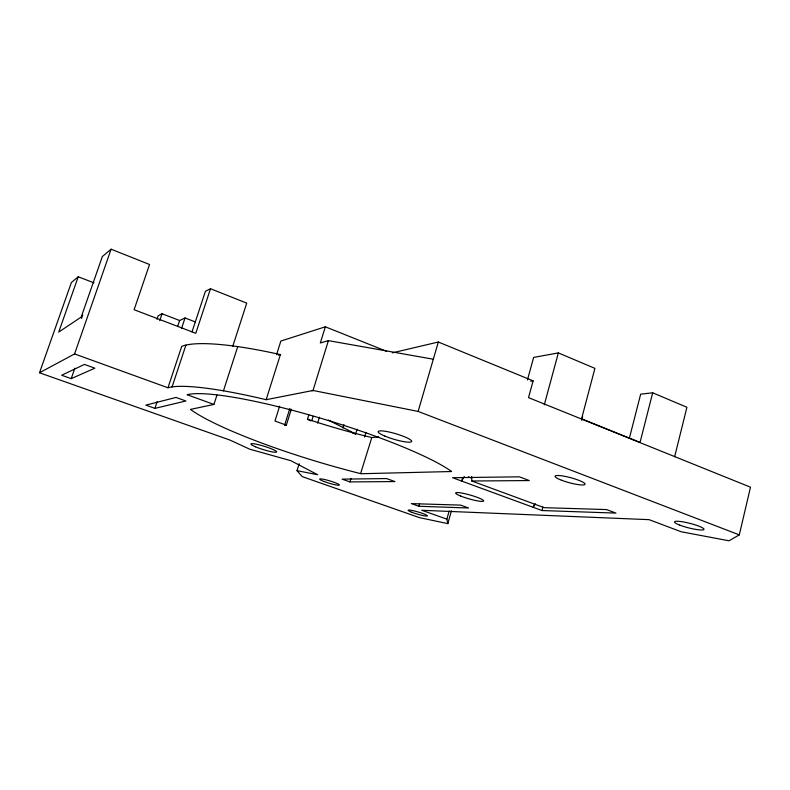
<?xml version="1.0" encoding="UTF-8"?>
<svg xmlns="http://www.w3.org/2000/svg" width="790" height="790" viewBox="0 0 790 790"><rect width="100%" height="100%" fill="white"/><g stroke="black" fill="none" stroke-linecap="round" stroke-linejoin="round"><path stroke-width="1.19" d="M299.173 463.641L297.02 470.672L302.205 476.617L419.51 517.648L447.831 523.622L446.863 519.129L421.781 510.281L649.123 519.662L681.138 531.749L729.032 540.794L739.292 534.879L750.5 487.193L528.52 397.637L533.122 380.859L438.322 342.011L392.353 352.853M674.63 456.788L686.915 407.275L652.678 392.798L640.67 394.151L629.363 438.292M652.678 392.798L640.058 442.42L581.568 418.819L594.91 368.367L558.362 352.903L533.635 357.416L527.434 379.99M581.707 420.369L582.645 416.824M471.729 476.548L471.768 481.001L529.31 480.567L519.356 476.824L452.492 477.703L541.989 510.538L542.937 506.992M533.921 504.968L533.28 507.338L535.383 503.763M544.27 404.895L558.362 352.903M446.863 519.129L449.135 511.031M447.831 523.622L451.436 510.784M462.673 477.555L461.686 481.071L464.283 476.469M418.858 506.271L468.589 507.99L460.58 505.116L411.353 503.615L418.858 506.271L419.529 503.892M297.02 470.672L317.639 474.721L290.848 460.688L249.739 449.194L230.018 440.089L39.5 372.771L74.576 353.93L167.974 387.781L168.981 387.495A165.772 24.302 16.9 0 1 171.647 386.972L172.645 386.824A165.772 24.302 16.9 0 1 223.294 390.793L225.723 391.218A165.772 24.302 16.9 0 1 263.574 399.088L266.161 399.701L313.018 390.467L418.127 411.422L438.322 342.011M216.944 395.128L213.932 404.441L190.449 409.408L190.992 409.803A145.478 21.281 16.9 0 0 360.586 473.615L371.804 437.541L378.696 436.929M352.37 432.801L355.638 434.016L357.05 429.286M349.96 481.91L394.951 481.574L386.547 478.562L342.11 479.145L349.96 481.91L350.997 478.414M364.516 437.018L365.908 432.357M342.909 428.032L343.956 424.586M317.6 423.094L319.407 417.219M313.018 390.467L328.393 340.638L433.315 359.213M310.747 420.892L307.507 419.204L308.831 414.888M311.843 420.626L313.176 416.31M386.636 351.323L325.342 326.803L320.325 342.978L328.393 340.638M284.913 424.25L289.851 408.4M284.558 425.375L286.345 425.139L291.293 409.23M279.611 406.188L274.979 421.001L276.569 421.593A144.856 24.411 16.9 0 0 284.706 424.556L286.345 425.139M276.549 354.68L280.855 341.053L325.342 326.803M266.161 399.701L280.401 354.591L278.297 355.204M223.452 390.823L237.731 346.613M232.783 346.218L246.727 303.123L210.505 288.725L205.41 291.352L192 331.869M210.505 288.725L195.782 333.291L134.103 309.719L149.547 264.492L111.104 249.206L102.364 256.533L81.192 317.067L58.727 332.096L78.23 276.776L93.971 282.85M154.939 408.361L185.897 400.994L176.032 397.439L145.844 405.132L154.939 408.361L157.22 401.518M181.601 328.285L185.038 317.965L195.258 321.905M167.974 387.781L181.71 346.395L182.757 345.99A164.705 29.635 16.9 0 1 185.492 345.191L186.509 344.963A164.705 29.635 16.9 0 1 237.563 346.583L240.012 346.938A164.705 29.635 16.9 0 1 277.813 354.019L280.736 354.661M172.072 386.912L185.927 345.092M177.701 326.29L179.626 320.513L185.038 317.965M156.983 319.279L158.168 315.773L162.049 313.758L179.626 320.513M159.728 320.651L162.049 313.758M81.518 318.439L82.723 314.993M74.576 353.93L111.104 249.206M71.219 378.647L94.859 368.18L84.431 364.427L61.66 375.25L71.219 378.647L74.862 368.18M39.5 372.771L71.386 282.524L78.23 276.776M530.712 381.215L533.122 380.859M311.774 390.704L313.452 390.546M361.05 473.733L451.623 471.521A145.478 21.281 16.9 0 0 424.763 456.502L422.976 455.662A145.478 21.281 16.9 0 0 396.382 444.227L394.111 443.318A145.478 21.281 16.9 0 0 364.723 432.416L362.136 431.518A145.478 21.281 16.9 0 0 327.317 420.211L324.591 419.391A145.478 21.281 16.9 0 0 313.679 416.172L310.964 415.392A145.478 21.281 16.9 0 0 242.757 398.93L240.555 398.516A145.478 21.281 16.9 0 0 191.457 393.963L190.548 394.072A145.478 21.281 16.9 0 0 188.119 394.496L187.151 394.733L213.932 404.441M541.989 510.538L615.963 513.095L606.582 509.58L544.231 507.674L471.768 481.001M371.804 437.541L367.143 436.416A144.55 25.961 16.9 0 1 326.468 425.227L324.315 424.576A144.55 25.961 16.9 0 1 313.6 421.198L307.507 419.204M468.273 476.824L471.739 478.108M418.127 411.422L739.292 534.879M328.354 420.043L355.638 434.016M411.926 512.315A10.023 1.136 16.3 0 0 427.331 515.969A10.023 1.136 16.3 0 0 414.088 510.903A10.023 1.136 16.3 0 0 411.926 512.315M384.878 436.09A17.479 2.923 16.4 0 0 411.6 441.63A17.479 2.923 16.4 0 0 388.285 431.834A17.479 2.923 16.4 0 0 384.878 436.09M561.572 480.241A15.494 2.607 15 0 0 585.035 484.329A15.494 2.607 15 0 0 563.695 476.133A15.494 2.607 15 0 0 561.572 480.241M324.078 481.505A10.29 1.215 16.8 0 0 339.325 485.06A10.29 1.215 16.8 0 0 325.055 479.609A10.29 1.215 16.8 0 0 324.078 481.505M679.775 525.133A15.208 2.35 14.2 0 0 703.771 529.616A15.208 2.35 14.2 0 0 684.17 522.091A15.208 2.35 14.2 0 0 679.775 525.133M460.639 496.041A14.556 1.995 15.9 0 0 483.45 501.186A14.556 1.995 15.9 0 0 464.885 493.691A14.556 1.995 15.9 0 0 460.639 496.041M255.466 446.794A13.44 1.718 17.2 0 0 276.411 452.127A13.44 1.718 17.2 0 0 259.446 444.938A13.44 1.718 17.2 0 0 255.466 446.794"/></g></svg>
